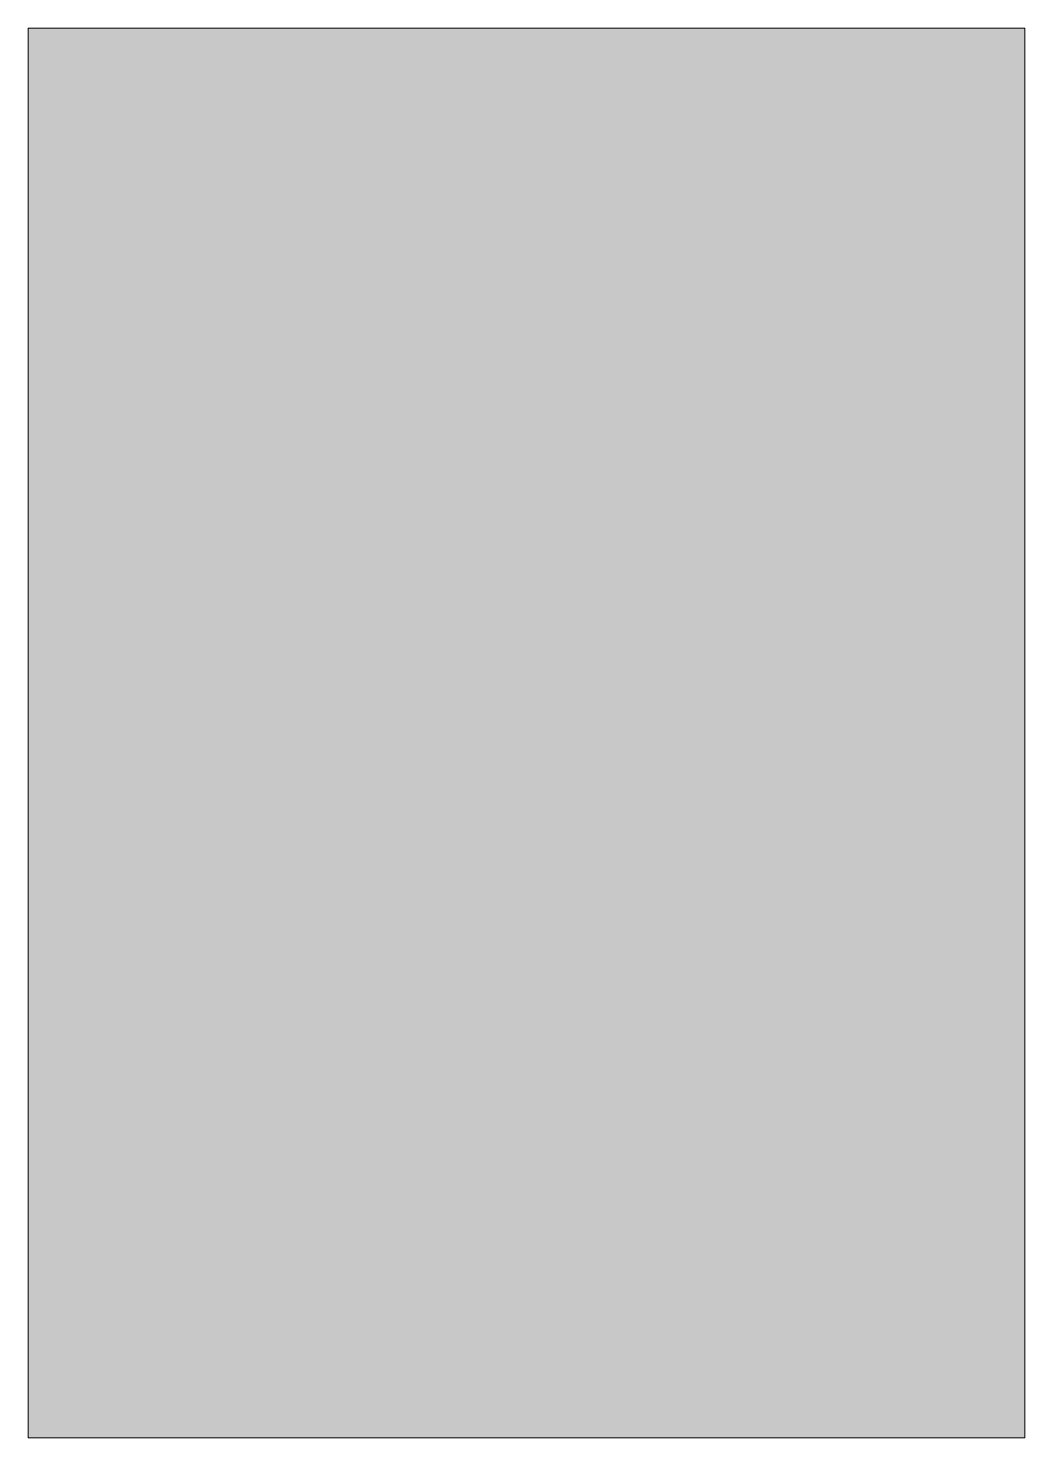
# Model space of a CAD drawing. Header units: millimetres. Extents: x -116 to 326, y -461 to 164.
import ezdxf

# ---------------------------------------------------------------- set-up
doc = ezdxf.new("R2010")
doc.units = ezdxf.units.MM
doc.header["$MEASUREMENT"] = 0
doc.layers.add('Layer 1', color=7, linetype='Continuous')

msp = doc.modelspace()

# ---------------------------------------------------------------- hatches: boundary and pattern name
at = {"layer": 'Layer 1', "true_color": 0xf15b2b}
h = msp.add_hatch(color=20, dxfattribs=at)
h.dxf.hatch_style = 2
h.paths.add_polyline_path([(325.84, -460.75), (-115.94, -460.75), (-115.94, 164.06), (325.84, 164.06)])

# ---------------------------------------------------------------- linework, layer by layer
at = {"layer": 'Layer 1', "lineweight": 0}
msp.add_lwpolyline([(325.84, -460.75), (-115.94, -460.75), (-115.94, 164.06), (325.84, 164.06), (325.84, -460.75)], dxfattribs=at)

doc.saveas('drawing.dxf')
